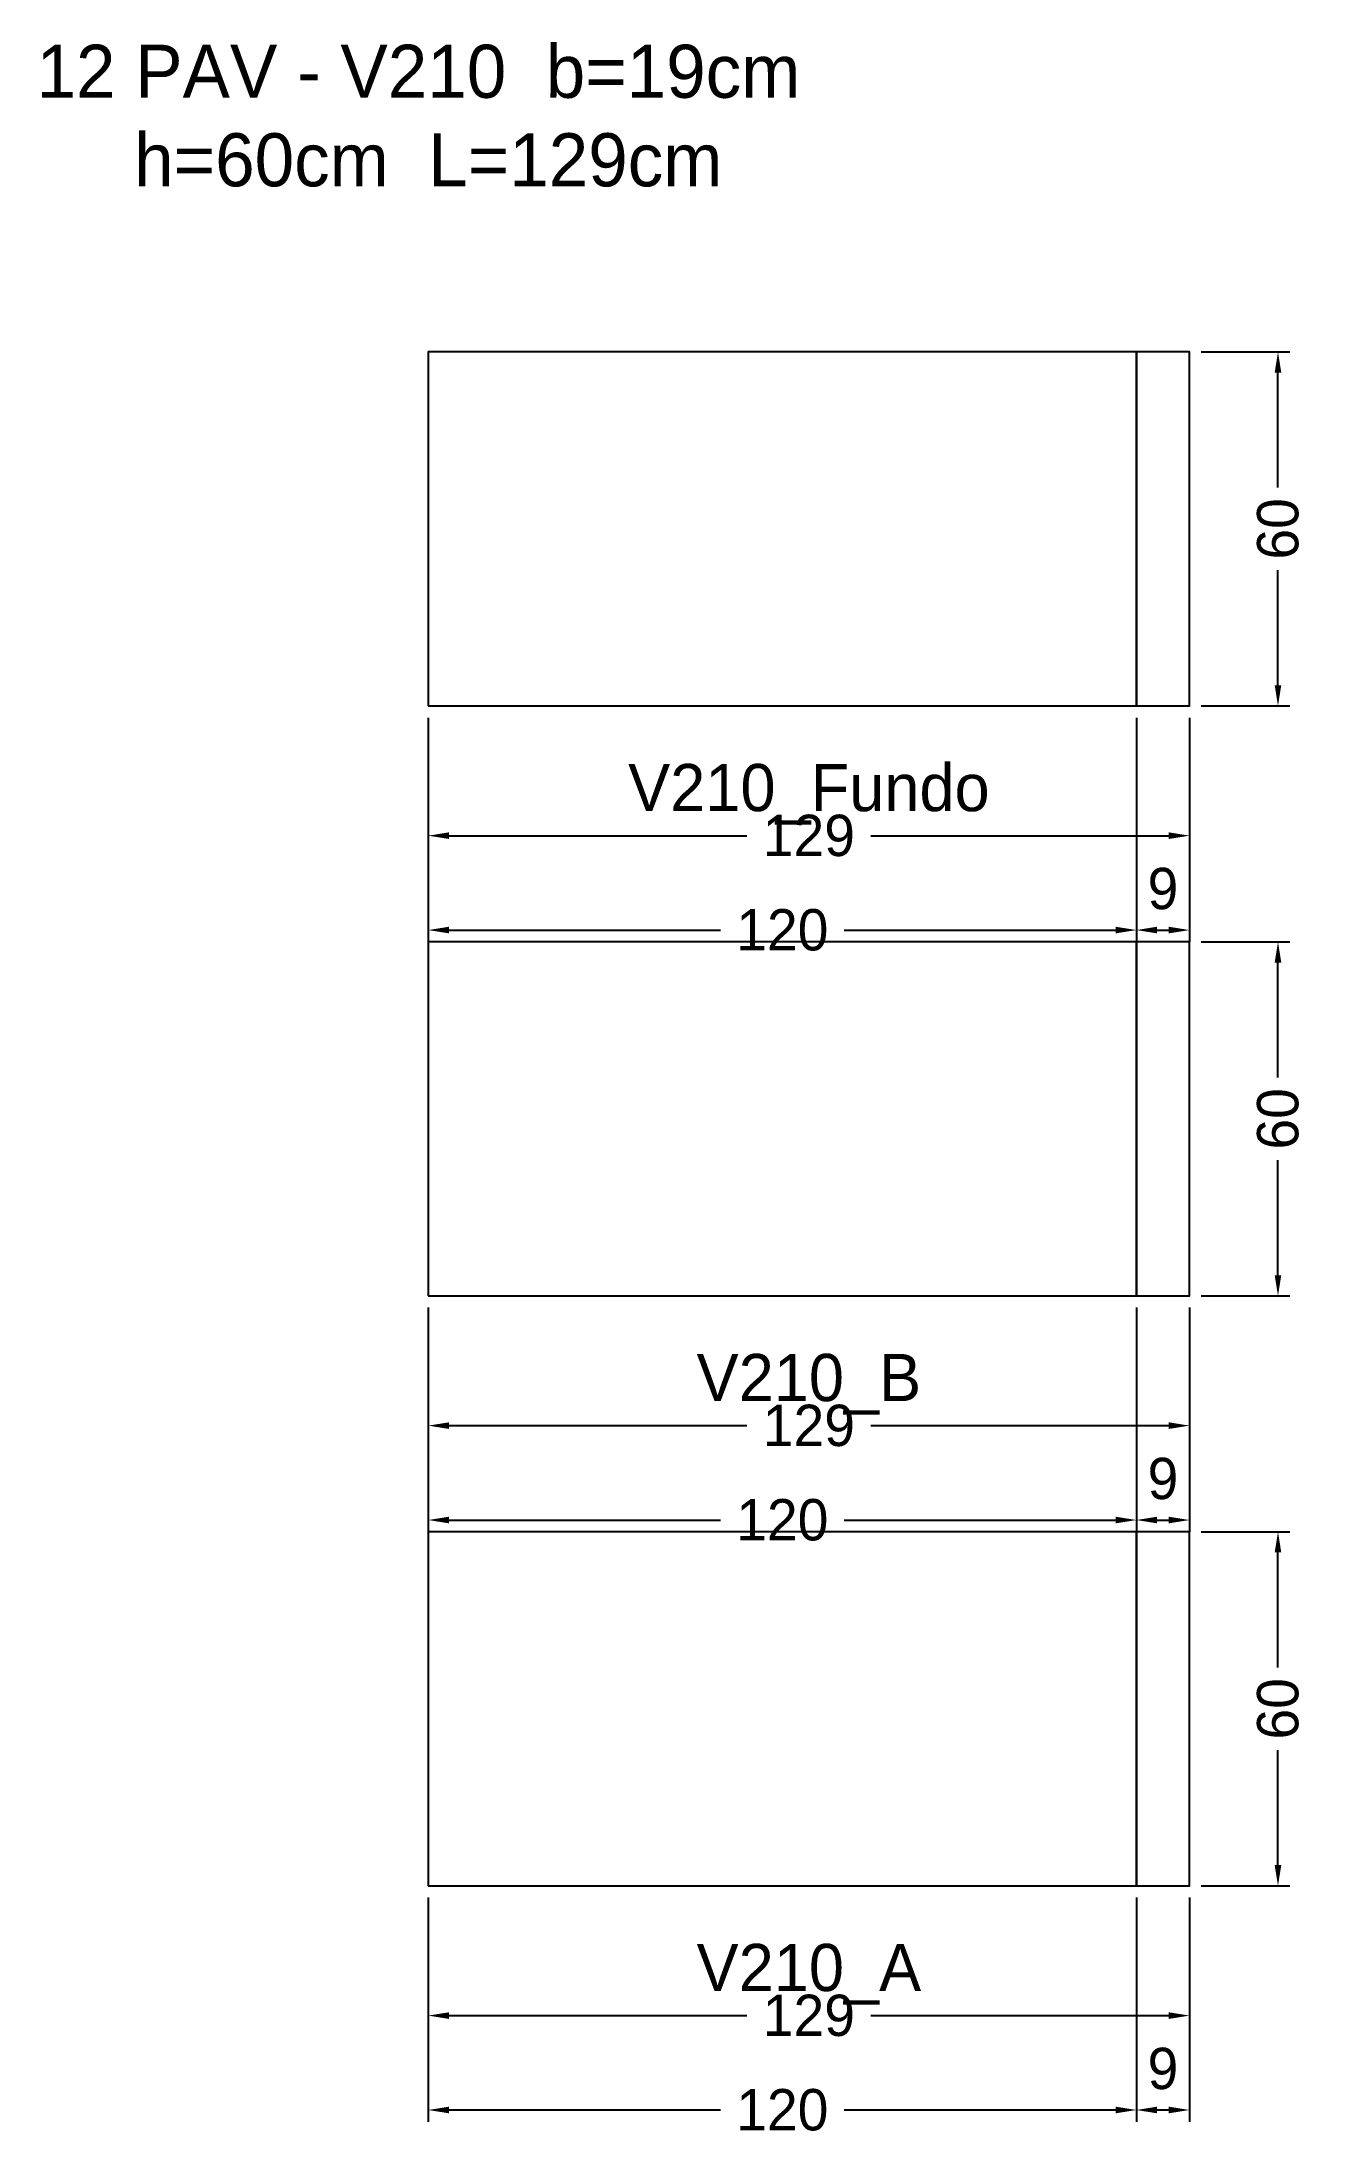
# Model space of a CAD drawing. Header units: metres. Extents: x -65 to 149, y -43 to 313.
import ezdxf

# ---------------------------------------------------------------- set-up
doc = ezdxf.new("R2010")
doc.units = ezdxf.units.M
for name, color, linetype in [('COTA', 3, 'Continuous'), ('NOMENCLATURA', 2, 'Continuous'), ('Paineis', 7, 'Continuous'), ('Texto Secao', 2, 'Continuous')]:
    doc.layers.add(name, color=color, linetype=linetype)
doc.dimstyles.new('COTA_VIG', dxfattribs={"dimtxt": 7, "dimasz": 3.5, "dimexe": 2, "dimexo": 2, "dimgap": 1.5, "dimtad": 1, "dimdec": 1, "dimcen": 2.5, "dimclrd": 3, "dimclre": 3, "dimclrt": 3, "dimazin": 3, "dimtfac": 1, "dimtmove": 0, "dimatfit": 3})

# ---------------------------------------------------------------- blocks, each defined once
blk = doc.blocks.new('_CLOSEDFILLED')
at = {"color": 0, "linetype": 'BYBLOCK'}
blk.add_solid([(-1, 0.16), (0, 0), (-1, -0.16)], dxfattribs=at)
blk = doc.blocks.new('*D1')
at = {"color": 3}
for p, q in [((0, -2), (0, -24)), ((129, -2), (129, -24)), ((3.5, -22), (54, -22)), ((75, -22), (125.5, -22))]:
    blk.add_line(p, q, dxfattribs=at)
at = {"layer": 'Defpoints'}
for p in [(0, 0), (129, 0), (0, -22)]:
    blk.add_point(p, dxfattribs=at)
at = {"layer": 'COTA', "color": 3, "xscale": 3.5, "yscale": 3.5, "rotation": 180}
blk.add_blockref('_CLOSEDFILLED', (0, -22), dxfattribs=at)
at = {"layer": 'COTA', "color": 3, "xscale": 3.5, "yscale": 3.5}
blk.add_blockref('_CLOSEDFILLED', (129, -22), dxfattribs=at)
at = {"layer": 'COTA', "color": 3, "insert": (64.5, -22), "char_height": 7, "attachment_point": 5}
blk.add_mtext('129', dxfattribs=at)
blk = doc.blocks.new('*D2')
at = {"color": 3}
for p, q in [((0, -2), (0, -40)), ((120, -2), (120, -40)), ((3.5, -38), (49.5, -38)), ((70.5, -38), (116.5, -38))]:
    blk.add_line(p, q, dxfattribs=at)
at = {"layer": 'Defpoints'}
for p in [(0, 0), (120, 0), (0, -38)]:
    blk.add_point(p, dxfattribs=at)
at = {"layer": 'COTA', "color": 3, "xscale": 3.5, "yscale": 3.5, "rotation": 180}
blk.add_blockref('_CLOSEDFILLED', (0, -38), dxfattribs=at)
at = {"layer": 'COTA', "color": 3, "xscale": 3.5, "yscale": 3.5}
blk.add_blockref('_CLOSEDFILLED', (120, -38), dxfattribs=at)
at = {"layer": 'COTA', "color": 3, "insert": (60, -38), "char_height": 7, "attachment_point": 5}
blk.add_mtext('120', dxfattribs=at)
blk = doc.blocks.new('*D3')
at = {"color": 3}
for p, q in [((120, -2), (120, -40)), ((129, -2), (129, -40)), ((123.5, -38), (125.5, -38))]:
    blk.add_line(p, q, dxfattribs=at)
at = {"layer": 'Defpoints'}
for p in [(120, 0), (129, 0), (120, -38)]:
    blk.add_point(p, dxfattribs=at)
at = {"layer": 'COTA', "color": 3, "xscale": 3.5, "yscale": 3.5, "rotation": 180}
blk.add_blockref('_CLOSEDFILLED', (120, -38), dxfattribs=at)
at = {"layer": 'COTA', "color": 3, "xscale": 3.5, "yscale": 3.5}
blk.add_blockref('_CLOSEDFILLED', (129, -38), dxfattribs=at)
at = {"layer": 'COTA', "color": 3, "insert": (124.5, -31), "char_height": 7, "attachment_point": 5}
blk.add_mtext('9', dxfattribs=at)
blk = doc.blocks.new('*D4')
at = {"color": 3}
for p, q in [((131, 60), (146, 60)), ((144, 37), (144, 56.5)), ((144, 3.5), (144, 23)), ((131, 0), (146, 0))]:
    blk.add_line(p, q, dxfattribs=at)
at = {"layer": 'Defpoints'}
for p in [(129, 60), (129, 0), (144, 0)]:
    blk.add_point(p, dxfattribs=at)
at = {"layer": 'COTA', "color": 3, "xscale": 3.5, "yscale": 3.5}
for p, rotation in [((144, 60), 90), ((144, 0), 270)]:
    blk.add_blockref('_CLOSEDFILLED', p, dxfattribs=dict(at, rotation=rotation))
at = {"layer": 'COTA', "color": 3, "insert": (144, 30), "char_height": 7, "attachment_point": 5, "rotation": 90}
blk.add_mtext('60', dxfattribs=at)
blk = doc.blocks.new('*D5')
at = {"color": 3}
for p, q in [((0, 98), (0, 76)), ((129, 98), (129, 76)), ((3.5, 78), (54, 78)), ((75, 78), (125.5, 78))]:
    blk.add_line(p, q, dxfattribs=at)
at = {"layer": 'Defpoints'}
for p in [(0, 100), (129, 100), (0, 78)]:
    blk.add_point(p, dxfattribs=at)
at = {"layer": 'COTA', "color": 3, "xscale": 3.5, "yscale": 3.5, "rotation": 180}
blk.add_blockref('_CLOSEDFILLED', (0, 78), dxfattribs=at)
at = {"layer": 'COTA', "color": 3, "xscale": 3.5, "yscale": 3.5}
blk.add_blockref('_CLOSEDFILLED', (129, 78), dxfattribs=at)
at = {"layer": 'COTA', "color": 3, "insert": (64.5, 78), "char_height": 7, "attachment_point": 5}
blk.add_mtext('129', dxfattribs=at)
blk = doc.blocks.new('*D6')
at = {"color": 3}
for p, q in [((0, 98), (0, 60)), ((120, 98), (120, 60)), ((3.5, 62), (49.5, 62)), ((70.5, 62), (116.5, 62))]:
    blk.add_line(p, q, dxfattribs=at)
at = {"layer": 'Defpoints'}
for p in [(0, 100), (120, 100), (0, 62)]:
    blk.add_point(p, dxfattribs=at)
at = {"layer": 'COTA', "color": 3, "xscale": 3.5, "yscale": 3.5, "rotation": 180}
blk.add_blockref('_CLOSEDFILLED', (0, 62), dxfattribs=at)
at = {"layer": 'COTA', "color": 3, "xscale": 3.5, "yscale": 3.5}
blk.add_blockref('_CLOSEDFILLED', (120, 62), dxfattribs=at)
at = {"layer": 'COTA', "color": 3, "insert": (60, 62), "char_height": 7, "attachment_point": 5}
blk.add_mtext('120', dxfattribs=at)
blk = doc.blocks.new('*D7')
at = {"color": 3}
for p, q in [((120, 98), (120, 60)), ((129, 98), (129, 60)), ((123.5, 62), (125.5, 62))]:
    blk.add_line(p, q, dxfattribs=at)
at = {"layer": 'Defpoints'}
for p in [(120, 100), (129, 100), (120, 62)]:
    blk.add_point(p, dxfattribs=at)
at = {"layer": 'COTA', "color": 3, "xscale": 3.5, "yscale": 3.5, "rotation": 180}
blk.add_blockref('_CLOSEDFILLED', (120, 62), dxfattribs=at)
at = {"layer": 'COTA', "color": 3, "xscale": 3.5, "yscale": 3.5}
blk.add_blockref('_CLOSEDFILLED', (129, 62), dxfattribs=at)
at = {"layer": 'COTA', "color": 3, "insert": (124.5, 69), "char_height": 7, "attachment_point": 5}
blk.add_mtext('9', dxfattribs=at)
blk = doc.blocks.new('*D8')
at = {"color": 3}
for p, q in [((131, 160), (146, 160)), ((144, 137), (144, 156.5)), ((144, 103.5), (144, 123)), ((131, 100), (146, 100))]:
    blk.add_line(p, q, dxfattribs=at)
at = {"layer": 'Defpoints'}
for p in [(129, 160), (129, 100), (144, 100)]:
    blk.add_point(p, dxfattribs=at)
at = {"layer": 'COTA', "color": 3, "xscale": 3.5, "yscale": 3.5}
for p, rotation in [((144, 160), 90), ((144, 100), 270)]:
    blk.add_blockref('_CLOSEDFILLED', p, dxfattribs=dict(at, rotation=rotation))
at = {"layer": 'COTA', "color": 3, "insert": (144, 130), "char_height": 7, "attachment_point": 5, "rotation": 90}
blk.add_mtext('60', dxfattribs=at)
blk = doc.blocks.new('*D9')
at = {"color": 3}
for p, q in [((0, 198), (0, 176)), ((129, 198), (129, 176)), ((3.5, 178), (54, 178)), ((75, 178), (125.5, 178))]:
    blk.add_line(p, q, dxfattribs=at)
at = {"layer": 'Defpoints'}
for p in [(0, 200), (129, 200), (0, 178)]:
    blk.add_point(p, dxfattribs=at)
at = {"layer": 'COTA', "color": 3, "xscale": 3.5, "yscale": 3.5, "rotation": 180}
blk.add_blockref('_CLOSEDFILLED', (0, 178), dxfattribs=at)
at = {"layer": 'COTA', "color": 3, "xscale": 3.5, "yscale": 3.5}
blk.add_blockref('_CLOSEDFILLED', (129, 178), dxfattribs=at)
at = {"layer": 'COTA', "color": 3, "insert": (64.5, 178), "char_height": 7, "attachment_point": 5}
blk.add_mtext('129', dxfattribs=at)
blk = doc.blocks.new('*D10')
at = {"color": 3}
for p, q in [((0, 198), (0, 160)), ((120, 198), (120, 160)), ((3.5, 162), (49.5, 162)), ((70.5, 162), (116.5, 162))]:
    blk.add_line(p, q, dxfattribs=at)
at = {"layer": 'Defpoints'}
for p in [(0, 200), (120, 200), (0, 162)]:
    blk.add_point(p, dxfattribs=at)
at = {"layer": 'COTA', "color": 3, "xscale": 3.5, "yscale": 3.5, "rotation": 180}
blk.add_blockref('_CLOSEDFILLED', (0, 162), dxfattribs=at)
at = {"layer": 'COTA', "color": 3, "xscale": 3.5, "yscale": 3.5}
blk.add_blockref('_CLOSEDFILLED', (120, 162), dxfattribs=at)
at = {"layer": 'COTA', "color": 3, "insert": (60, 162), "char_height": 7, "attachment_point": 5}
blk.add_mtext('120', dxfattribs=at)
blk = doc.blocks.new('*D11')
at = {"color": 3}
for p, q in [((120, 198), (120, 160)), ((129, 198), (129, 160)), ((123.5, 162), (125.5, 162))]:
    blk.add_line(p, q, dxfattribs=at)
at = {"layer": 'Defpoints'}
for p in [(120, 200), (129, 200), (120, 162)]:
    blk.add_point(p, dxfattribs=at)
at = {"layer": 'COTA', "color": 3, "xscale": 3.5, "yscale": 3.5, "rotation": 180}
blk.add_blockref('_CLOSEDFILLED', (120, 162), dxfattribs=at)
at = {"layer": 'COTA', "color": 3, "xscale": 3.5, "yscale": 3.5}
blk.add_blockref('_CLOSEDFILLED', (129, 162), dxfattribs=at)
at = {"layer": 'COTA', "color": 3, "insert": (124.5, 169), "char_height": 7, "attachment_point": 5}
blk.add_mtext('9', dxfattribs=at)
blk = doc.blocks.new('*D12')
at = {"color": 3}
for p, q in [((131, 260), (146, 260)), ((144, 237), (144, 256.5)), ((144, 203.5), (144, 223)), ((131, 200), (146, 200))]:
    blk.add_line(p, q, dxfattribs=at)
at = {"layer": 'Defpoints'}
for p in [(129, 260), (129, 200), (144, 200)]:
    blk.add_point(p, dxfattribs=at)
at = {"layer": 'COTA', "color": 3, "xscale": 3.5, "yscale": 3.5}
for p, rotation in [((144, 260), 90), ((144, 200), 270)]:
    blk.add_blockref('_CLOSEDFILLED', p, dxfattribs=dict(at, rotation=rotation))
at = {"layer": 'COTA', "color": 3, "insert": (144, 230), "char_height": 7, "attachment_point": 5, "rotation": 90}
blk.add_mtext('60', dxfattribs=at)

msp = doc.modelspace()

# ---------------------------------------------------------------- linework, layer by layer
at = {"layer": 'Paineis'}
for points in [[(0, 200), (120, 200), (120, 260), (0, 260)], [(120, 200), (129, 200), (129, 260), (120, 260)], [(0, 100), (120, 100), (120, 160), (0, 160)], [(120, 100), (129, 100), (129, 160), (120, 160)], [(0, 0), (120, 0), (120, 60), (0, 60)], [(120, 0), (129, 0), (129, 60), (120, 60)]]:
    msp.add_lwpolyline(points, close=True, dxfattribs=at)

# ---------------------------------------------------------------- texts
at = {"layer": 'NOMENCLATURA', "insert": (0, 300), "char_height": 9, "width": 149, "attachment_point": 5}
msp.add_mtext('12 PAV - V210  b=19cm  h=60cm  L=129cm', dxfattribs=at)
at = {"layer": 'Texto Secao', "char_height": 8, "width": 149, "attachment_point": 5}
for s, insert in [('V210_Fundo', (64.5, 185)), ('V210_B', (64.5, 85)), ('V210_A', (64.5, -15))]:
    msp.add_mtext(s, dxfattribs=dict(at, insert=insert))

# ---------------------------------------------------------------- dimensions: what is measured, and where the dimension line sits
at = {"layer": 'COTA'}
for base, p1, p2, picture, middle in [((144, 200), (129, 200), (129, 260), '*D12', (144, 230)), ((144, 100), (129, 100), (129, 160), '*D8', (144, 130)), ((144, 0), (129, 0), (129, 60), '*D4', (144, 30))]:
    dim = msp.add_linear_dim(base=base, p1=p1, p2=p2, angle=90, dimstyle='COTA_VIG', dxfattribs=at)
    dim.commit()
    dim.dimension.update_dxf_attribs({"geometry": picture, "text_midpoint": middle})
for base, p1, p2, picture, middle in [((0, 178), (0, 200), (129, 200), '*D9', (64.5, 178)), ((0, 162), (0, 200), (120, 200), '*D10', (60, 162)), ((120, 162), (120, 200), (129, 200), '*D11', (124.5, 169)), ((0, 78), (0, 100), (129, 100), '*D5', (64.5, 78)), ((0, 62), (0, 100), (120, 100), '*D6', (60, 62)), ((120, 62), (120, 100), (129, 100), '*D7', (124.5, 69)), ((0, -22), (0, 0), (129, 0), '*D1', (64.5, -22)), ((0, -38), (0, 0), (120, 0), '*D2', (60, -38)), ((120, -38), (120, 0), (129, 0), '*D3', (124.5, -31))]:
    dim = msp.add_linear_dim(base=base, p1=p1, p2=p2, dimstyle='COTA_VIG', dxfattribs=at)
    dim.commit()
    dim.dimension.update_dxf_attribs({"geometry": picture, "text_midpoint": middle})

doc.saveas('drawing.dxf')
